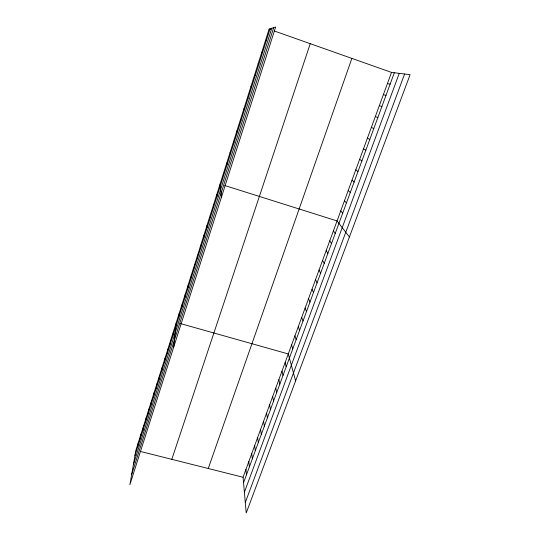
<?xml version="1.0" encoding="UTF-8"?>
<svg xmlns="http://www.w3.org/2000/svg" width="540" height="540" viewBox="0 0 540 540"><rect width="100%" height="100%" fill="white"/><g stroke="black" fill="none" stroke-linecap="round" stroke-linejoin="round"><path stroke-width="0.81" d="M203.877 237.877L203.897 235.224M200.671 248.002L200.738 245.214M197.492 258.046L197.6 255.13M194.333 268.009L194.488 264.965M191.207 277.898L191.403 274.725M188.102 287.705L188.339 284.411M185.018 297.432L185.301 294.023M181.96 307.091L182.284 303.561M178.929 316.67L179.294 313.018M173.671 347.207L176.324 322.414M173.043 335.246L173.488 331.371M170.195 344.25L170.674 340.268M167.366 353.194L167.879 349.103M164.558 362.063L165.105 357.871M161.764 370.872L162.351 366.579M158.996 379.62L159.617 375.219M156.249 388.3L156.904 383.805M153.522 396.913L154.211 392.324M150.809 405.473L151.531 400.781M148.122 413.964L148.878 409.178M145.449 422.401L146.239 417.521M142.803 430.778L143.62 425.804M140.171 439.088L141.014 434.025M137.552 447.343L138.436 442.193M269.082 29.14L135.871 450.306L129.897 484.67L275.636 27L269.082 29.14L270.56 29.66M134.96 455.544L270.068 28.816M133.367 464.711L271.802 28.249M131.645 474.606L273.692 27.634M171.808 459.338L310.244 43.686M208.251 468.497L351.871 58.401M243.068 477.252L391.52 72.414L410.103 74.662L246.213 513L243.068 477.252L140.387 451.44M243.554 482.713L394.322 72.752M244.391 492.257L399.256 73.352M245.295 502.544L404.615 74M265.39 40.817L266.315 40.675M261.725 52.394L262.589 52.434M387.423 83.592L390.15 84.098M383.36 94.682L386.012 95.35M258.093 63.875L258.903 64.091M180.259 323.521L288.279 353.957L295.616 380.876M224.647 185.49L337.061 220.928L349.414 236.979M379.323 105.678L381.908 106.508M274.266 30.969L391.52 72.414M375.327 116.579L377.845 117.572M371.358 127.4L373.808 128.54M254.495 75.263L255.238 75.647M367.423 138.125L369.806 139.421M363.521 148.77L365.837 150.215M359.654 159.327L361.901 160.92M355.813 169.796L357.993 171.538M250.925 86.549L251.613 87.102M351.999 180.185L354.119 182.068M348.226 190.492L350.278 192.517M344.473 200.718L346.464 202.878M247.381 97.74L248.015 98.469M340.754 210.863L342.684 213.158M333.403 230.911L335.212 233.476M243.871 108.844L244.451 109.735M329.771 240.82L331.519 243.513M326.167 250.648L327.861 253.469M322.589 260.401L324.23 263.351M319.039 270.081L320.618 273.152M240.388 119.853L240.914 120.906M315.515 279.686L317.041 282.879M312.019 289.217L313.497 292.531M308.549 298.681L309.974 302.11M236.932 130.775L237.404 131.983M305.107 308.063L306.477 311.614M301.691 317.385L303.007 321.044M298.303 326.626L299.565 330.399M294.935 335.806L296.15 339.687M233.51 141.608L233.928 142.965M291.6 344.912L292.761 348.901M285.12 362.583L286.187 366.781M230.114 152.347L230.479 153.859M281.975 371.156L283 375.449M278.856 379.661L279.835 384.055M275.758 388.112L276.689 392.6M272.68 396.495L273.571 401.085M226.739 162.999L227.056 164.666M269.629 404.831L270.473 409.509M266.591 413.1L267.394 417.872M263.581 421.315L264.344 426.175M223.398 173.57L223.661 175.385M260.591 429.469L261.306 434.423M257.621 437.569L258.296 442.611M254.671 445.615L255.305 450.745M251.741 453.607L252.335 458.818M220.084 184.052L221.495 197.012M248.832 461.538L249.386 466.837M245.943 469.422L246.456 474.802M216.797 194.454L216.959 196.553M213.529 204.768L213.651 207.009M210.296 215.001L210.364 217.384M207.083 225.153L207.11 227.671"/></g></svg>
